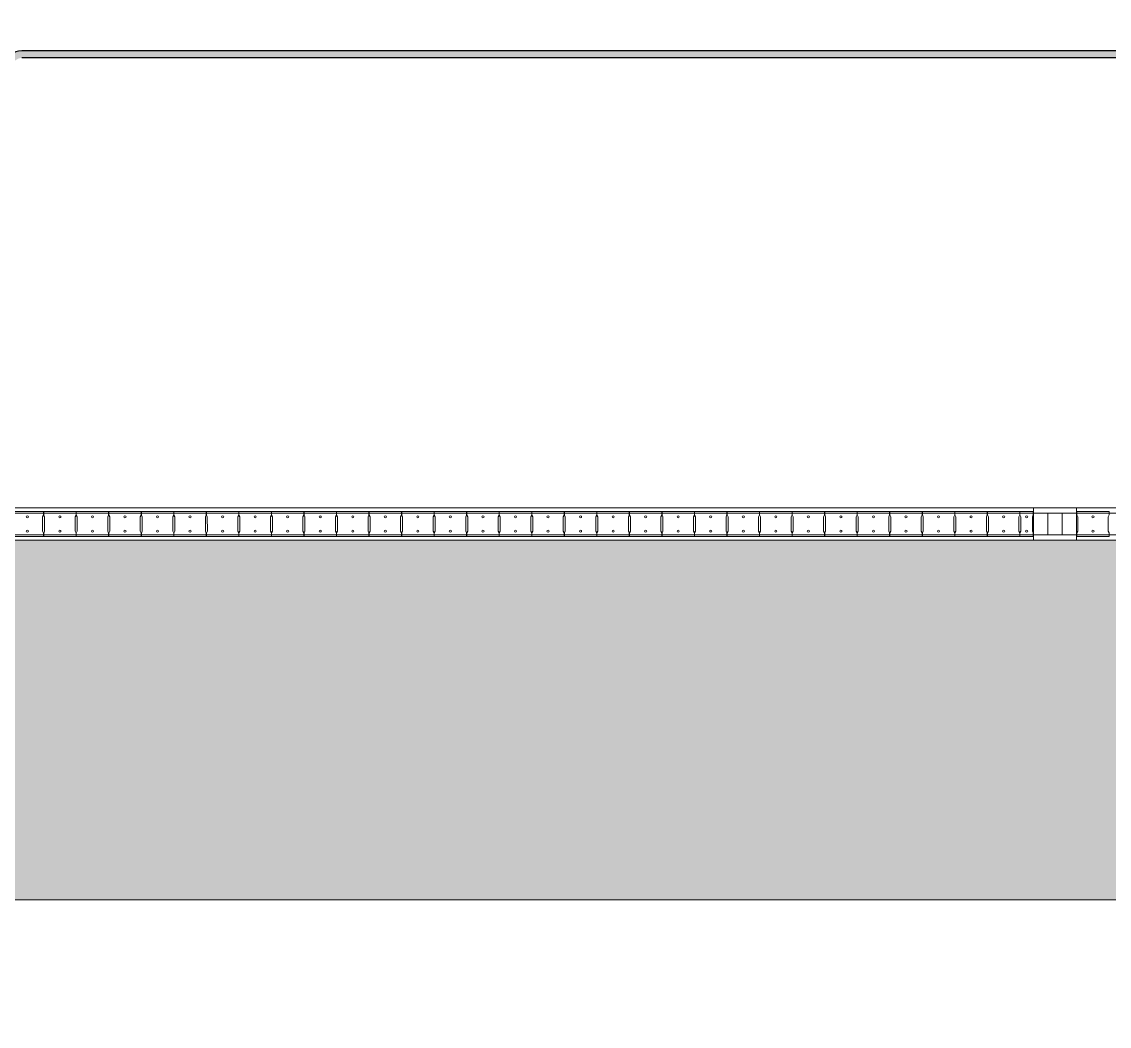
# Model space of a CAD drawing. Header units: millimetres. Extents: x -125260 to 100587, y -21016 to 10224.
# Drawn here: x -69125 to -38881, y -21016 to 6918 of the extents above; entities that cross this region are included whole.
import ezdxf

# ---------------------------------------------------------------- set-up
doc = ezdxf.new("R2010")
doc.units = ezdxf.units.MM
doc.header["$LTSCALE"] = 100
doc.header["$MEASUREMENT"] = 0
doc.layers.add('8', color=251, linetype='Continuous', lineweight=0)
doc.layers.add('trench cover', color=74, linetype='Continuous', lineweight=0)

# ---------------------------------------------------------------- blocks, each defined once
blk = doc.blocks.new('*U22')
at = {"layer": '8'}
blk.add_lwpolyline([(0.02499999990686774, 0.3450953722931445), (0.02499999990686774, 0.2500953725539148), (0, 0.2000953723909333), (4.656612873077393e-10, -0.1999046159908175), (0.02500000013969839, -0.2499046159209684), (0.02500000037252903, -0.3449046158930287), (-0.8749999997671694, -0.3449046157766134), (-0.875, -0.2499046159209684), (-0.849999999627471, -0.1999046159908175), (-0.8500000000931323, 0.2000953725073487), (-0.875, 0.2500953725539148), (-0.8750000004656613, 0.3450953728752211)], close=True, dxfattribs=at)
for centre in [(-0.4250000000465661, 0.2000953727089899), (-0.4249999995809048, -0.199904615672761, 0.001919901624205502)]:
    blk.add_circle(centre, 0.02999999999999999, dxfattribs=at)
blk = doc.blocks.new('*U81')
at = {"layer": 'trench cover', "xscale": 1000, "yscale": 1000, "zscale": 1000}
blk.add_blockref('*U22', (-2.329437226946295e-07, -0.09537890157280068), dxfattribs=at)
blk = doc.blocks.new('*U62')
at = {"rotation": 31.15984518472852}
for p in [(50447.28367454153, 53175.08643155727), (49672.85064825245, 52706.81462182201), (48898.41762196338, 52238.54281208673), (48123.98459567431, 51770.27100235146), (47349.55156938524, 51301.99919261619), (46575.11854309616, 50833.72738288092), (45800.68551680709, 50365.45557314565), (45026.25249051802, 49897.18376341037), (44251.81946422895, 49428.9119536751), (43477.38643793987, 48960.64014393983), (42702.95341165079, 48492.36833420456), (41928.52038536172, 48024.09652446929), (41154.08735907264, 47555.82471473402), (40379.65433278357, 47087.55290499875), (39605.2213064945, 46619.28109526348), (38830.78828020542, 46151.00928552821), (38056.35525391635, 45682.73747579294), (37281.92222762728, 45214.46566605767), (36507.48920133821, 44746.1938563224), (35733.05617504913, 44277.92204658712), (34958.62314876005, 43809.65023685185), (34184.19012247098, 43341.37842711658), (33409.75709618191, 42873.10661738131), (32635.32406989283, 42404.83480764604), (31860.89104360376, 41936.56299791077), (31086.45801731469, 41468.29118817549), (30312.02499102561, 41000.01937844022), (29537.59196473654, 40531.74756870495), (28763.15893844746, 40063.47575896968), (27988.72591215839, 39595.20394923441), (27214.29288586932, 39126.93213949914), (26439.85985958024, 38658.66032976386), (25665.42683329117, 38190.38852002859), (24890.99380700209, 37722.11671029333)]:
    blk.add_blockref('*U81', p, dxfattribs=at)
blk = doc.blocks.new('*U13')
at = {"layer": '8'}
blk.add_lwpolyline([(-0.2400000002793968, 0.3450953722931445), (-0.2400000002793968, 0.2500953725539148), (-0.2650000001862645, 0.2000953723909333), (-0.2649999997206032, -0.1999046159908175), (-0.2400000000465661, -0.2499046159209684), (-0.2399999998137355, -0.3449046158930287), (-0.6099999995809049, -0.3449046159480026), (-0.6099999998137355, -0.2499046160923576), (-0.5849999994412065, -0.1999046161622068), (-0.5849999999068678, 0.2000953723359594), (-0.6099999998137355, 0.2500953723825255), (-0.6100000002793968, 0.3450953727038318)], close=True, dxfattribs=at)
for centre in [(-0.4250000000465661, 0.2000953727089899), (-0.4249999995809048, -0.199904615672761, 0.001919901624205502)]:
    blk.add_circle(centre, 0.02999999999999999, dxfattribs=at)

msp = doc.modelspace()

# ---------------------------------------------------------------- hatches: boundary and pattern name
at = {"layer": '8'}
h = msp.add_hatch(dxfattribs=at)
h.set_pattern_fill('ACAD_ISO07W100', color=256, scale=19.99999999999999, angle=-61.06127451514627)
h.set_pattern_definition([(330.0960819394024, (-254.6675112748489, -6172.96521111473), (49.85470196386791, 86.68626587928391), [9.999999999999922, -59.99999999999956])])
edge = h.paths.add_edge_path()
edge.add_line((-38314.97880298535, 4449.997827036714), (-38314.97879590148, 5649.997823752467))
edge.add_arc((-38574.97879672002, 5649.997827863845), 260.0000006620318, -4.457986366228255e-07, 89.99999949702085)
edge.add_line((-38574.97879395778, 5909.997828776541), (-69124.96949235928, 5909.998024131379))
edge.add_arc((-69124.96949520729, 5649.998013993783), 260.000001920026, 89.99999956646371, 168.9125100870684)
edge.add_line((-69380.11651210966, 5699.99802528735), (-69582.24403054347, 5699.99802652415))
edge.add_arc((-69124.96949520729, 5649.998013993783), 460.0000020652039, 89.99999954754571, 173.7598683091863, ccw=False)
edge.add_line((-69124.96949105959, 6109.998021156178), (-38574.97879295696, 6109.997825982035))
edge.add_arc((-38574.97879664401, 5649.997826146253), 460.0000008884676, -4.270657996130467e-07, 89.999999545521, ccw=False)
edge.add_line((-38114.97879567115, 5649.997823511891), (-38114.97880271333, 4449.997827315092))
edge.add_line((-38114.97880286585, 4449.99782657146), (-38314.97880277487, 4449.997827597253))
h = msp.add_hatch(dxfattribs=at)
h.set_pattern_fill('GRASS', color=256, scale=10, angle=298.9)
h.set_pattern_definition([(28.89999999999996, (0, 0), (70.437921930418, 244.0379051269747), [47.625, -311.5852448]), (343.9, (0, 0), (70.43792193880407, 244.0379051560289), [47.625, -206.375]), (73.89999999999996, (0, 0), (-244.0379051560288, 70.43792193880408), [47.62499999999998, -206.3749999999999])])
edge = h.paths.add_edge_path()
edge.add_line((84013.26528787613, -2501.168292760849), (72238.6568248272, -7419.06239593029))
edge.add_line((72238.6568248272, -7419.06239593029), (71500.02111554146, -7433.235993742943))
edge.add_line((71500.02111554146, -7433.235993742943), (71500.02111554146, -7493.355104088783))
edge.add_line((71500.02111554146, -7493.355104088783), (71500.02111577988, -7693.353696584702))
edge.add_line((71500.02111577988, -7693.353696584702), (68200.02111935616, -7693.475291728973))
edge.add_line((68200.02111935616, -7693.475291728973), (68200.0211212635, -7493.475290775299))
edge.add_line((68200.0211212635, -7493.475290775299), (7400.021113157272, -7496.115866184235))
edge.add_line((7400.021113157272, -7496.115866184235), (7400.02109336853, -11050.0001680851))
edge.add_line((7400.02109336853, -11050.0001680851), (-38314.97889947891, -11049.99986755848))
edge.add_line((-38314.97889947891, -11049.99986755848), (-38314.97887969017, -7498.147111773491))
edge.add_line((-38314.97887969017, -7498.147111773491), (-72438.87891340256, -7499.583283185959))
edge.add_line((-72438.87891340256, -7499.583283185959), (-72438.878937006, -11000.20302522182))
edge.add_line((-72438.878937006, -11000.20302522182), (-119747.7458276749, -11000.20261752605))
edge.add_line((-119747.7458276749, -11000.20261752605), (-119747.7458200455, -10500.20261287689))
edge.add_line((-119747.7458200455, -10500.20261287689), (-119747.7457618713, -1000.202613949776))
edge.add_line((-119747.7457618713, -1000.202613949776), (-119314.2249376621, -996.3068087092943))
edge.add_arc((-119249.4961795634, -500.5143218379377), 500.000002163096, 179.9999992584559, 262.56175464530475, ccw=False)
edge.add_line((-119749.4961817265, -500.514315366745), (-119749.4961764084, 499.4856820454916))
edge.add_arc((-119249.4961799447, 499.4856761139198), 499.9999964636227, 84.26082891836921, 179.9999993202919, ccw=False)
edge.add_line((-119199.4961750507, 996.9793906211853), (-119199.496165514, 2399.485680103302))
edge.add_line((-119199.496165514, 2399.485680103302), (-117799.4961624146, 2399.485674977303))
edge.add_line((-117799.4961624146, 2399.485674977303), (-117799.4961657524, 2049.512160778046))
edge.add_line((-117799.4961657524, 2049.512160778046), (-113341.225207639, 2049.512129419654))
edge.add_arc((-115647.8087369163, 849.5121491730206), 2600.062985799594, 27.48570364628458, 90.3988013827072)
edge.add_line((-115665.9060618877, 3449.512152433395), (-116106.6570737362, 3449.512151837349))
edge.add_line((-116106.6570737362, 3449.512151837349), (-116106.6570736925, 3649.512148547674))
edge.add_arc((-114487.0617520463, -6997.906590589138), 10769.89390906058, 98.64904924634347, 270.0860920751314)
edge.add_line((-114470.8790214062, -17767.78834164143), (-88510.37006855011, -17776.21907544136))
edge.add_line((-88510.37006855011, -17776.21907544136), (-73230.20852637291, -17500.20280218124))
edge.add_line((-73230.20852637291, -17500.20280218124), (75369.76525259018, -17500.20431089401))
edge.add_line((75369.76525259018, -17500.20431089401), (90337.26889181137, -10978.82187712193))
edge.add_line((90337.26889181137, -10978.82187712193), (90737.32031178474, -2552.32080078125))
edge.add_line((90737.32031178474, -2552.32080078125), (84013.26528787613, -2501.168292760849))

# ---------------------------------------------------------------- linework, layer by layer
msp.add_line((-38574.97879384643, 5910.000136697025), (-69124.96949239094, 5910.000330105249))
msp.add_lwpolyline([(-38114.97880346132, 4450.000131018751), (-38114.97879573955, 5650.000114545866, 0.4142135799662505), (-38574.97879224714, 6110.000133623311), (-69124.96949811267, 6110.000326443056, 0.3826623512971588), (-69582.24402882003, 5700.000334267771), (-69380.11651110153, 5700.000332386931)], format="xyb")
at = {"layer": '8', "ltscale": 0.5}
for p, q in [((-73338.89820888189, -6599.622371195757), (68200.02112702871, -6593.475292634976)), ((-39788.89746928208, -6598.165280751535), (-40988.89746782168, -6598.217399568239)), ((-40988.89746696285, -6598.217399530229), (-40988.85838009823, -7498.217396623106)), ((-39788.89746887873, -6598.165282388392), (-39788.85838314561, -7498.165281583264)), ((-73338.89169438857, -6749.622372067475), (68100.0204631481, -6743.479637299781)), ((-40988.89312364168, -6698.217396500579), (-40988.88660969639, -6848.217396205117)), ((-39788.89095387065, -6748.165282178263), (-40988.8909524175, -6748.217397090106)), ((-40588.89095295638, -6748.200027462968), (-40588.86489492639, -7348.200026247709)), ((-40188.89095338389, -6748.182655117183), (-40188.86489539187, -7348.182653043128)), ((-39788.89312554557, -6698.165281873487), (-39788.88661046878, -6848.165279476088)), ((-39788.88661046878, -6848.165279476088), (-39788.86923853568, -7248.165280192101)), ((-40988.86923749531, -7248.217396247375), (-40988.86272295461, -7398.217395197426)), ((-39788.86923922629, -7248.165272809332), (-39788.86272440305, -7398.165278895467)), ((-73338.86563646056, -7349.622370790457), (68100.04652189682, -7343.479635126016)), ((-73338.85912213336, -7499.622372397629), (68361.14411231203, -7493.468295000261)), ((-39788.86489627477, -7348.165282372211), (-40988.86489492359, -7348.217397222295)), ((-39788.85838201876, -7498.165280871501), (-40988.85838009823, -7498.217396623106))]:
    msp.add_line(p, q, dxfattribs=at)
at = {"layer": '8'}
for points in [[(68200.0211212635, -7493.475290775299), (7400.021113157272, -7496.115866184235), (7400.02109336853, -11050.0001680851), (-38314.97889947891, -11049.99986755848), (-38314.97887969017, -7498.147111773491), (-72438.87891340256, -7499.583283185959)], [(-73230.20852637291, -17500.20280218124), (75369.76525259018, -17500.20431089401)]]:
    msp.add_lwpolyline(points, dxfattribs=at)

# ---------------------------------------------------------------- block references
at = {"rotation": 328.8426431770877}
msp.add_blockref('*U62', (-112076.3637143196, -26451.97185589856), dxfattribs=at)
at = {"layer": 'trench cover'}
for name, p, xscale, yscale, zscale, rotation in [('*U13', (-40753.8510789571, -7048.414647117897), 999.9999999999999, 999.9999999999999, 999.9999999999999, 0.002488306571991157), ('*U22', (-38908.85030636856, -7048.334513897018), 999.9999999999997, 999.9999999999997, 999.9999999999997, 0.002488373507953866)]:
    msp.add_blockref(name, p, dxfattribs=dict(at, xscale=xscale, yscale=yscale, zscale=zscale, rotation=rotation))

doc.saveas('drawing.dxf')
